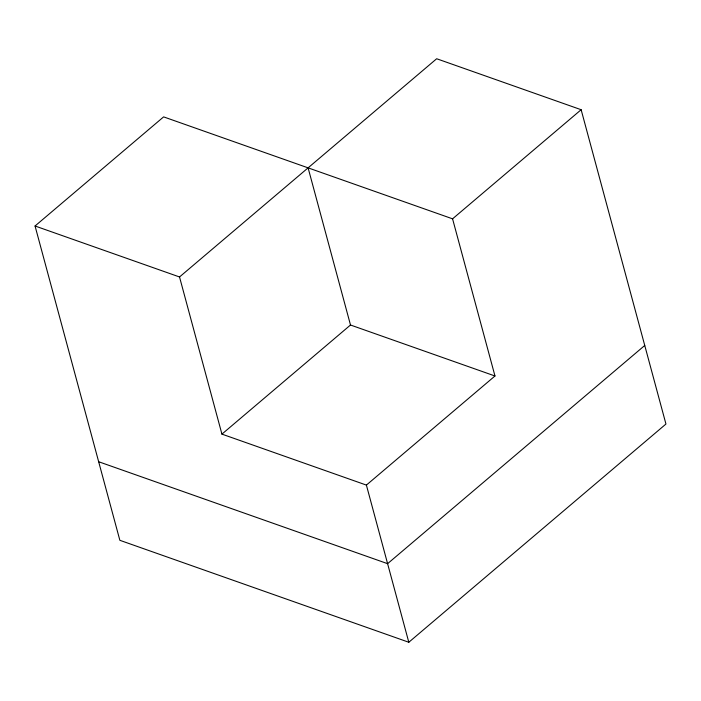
<?xml version="1.0" encoding="UTF-8"?>
<svg xmlns="http://www.w3.org/2000/svg" width="701" height="701" viewBox="0 0 701 701"><rect width="100%" height="100%" fill="white"/><g stroke="black" fill="none" stroke-linecap="round" stroke-linejoin="round"><path stroke-width="1.05" d="M35.05 225.994L163.622 116.883L452.566 218.826L494.976 375.99L366.395 485.092L221.928 434.121L179.526 276.965L35.05 225.994L119.862 540.305L408.806 642.256L665.95 424.035L581.138 109.715L436.67 58.744L179.526 276.965M452.566 218.826L581.138 109.715M221.928 434.121L350.5 325.01L494.976 375.99M644.745 345.462L387.6 563.674L98.657 461.731M308.098 167.854L350.5 325.01M366.395 485.092L408.806 642.256"/></g></svg>
